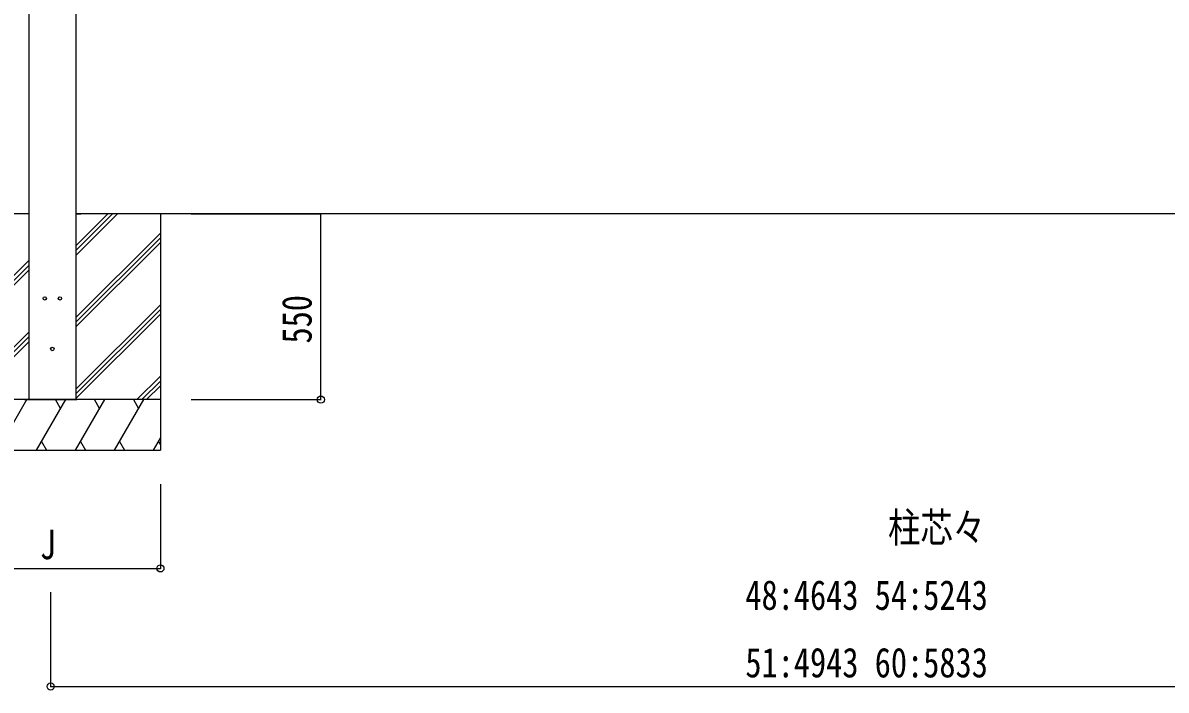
# Model space of a CAD drawing. Units: millimetres, scale not verified. Extents: x -27500 to 27500, y -20000 to 20000.
# Drawn here: x 4029 to 7414, y 9294 to 11270 of the extents above; entities that cross this region are included whole.
import ezdxf
from ezdxf.enums import TextEntityAlignment as Align

# ---------------------------------------------------------------- set-up
doc = ezdxf.new("R2010")
doc.units = ezdxf.units.MM
doc.header["$LTSCALE"] = 100
for name, color, linetype in [('0-2_YKK_A1', 4, 'Continuous'), ('0-4_YKK_N1', 2, 'Continuous'), ('0-5_YKK_Z1', 7, 'Continuous')]:
    doc.layers.add(name, color=color, linetype=linetype)
doc.styles.add('ＭＳ ゴシック', font='')
doc.styles.get('ＭＳ ゴシック').set_extended_font_data('MS Gothic')

msp = doc.modelspace()

# ---------------------------------------------------------------- linework, layer by layer
at = {"layer": '0-2_YKK_A1'}
for p, q in [((4046.5, 12834.1), (4046.5, 10154.3)), ((4186.5, 12704.3), (4186.5, 10154.3))]:
    msp.add_line(p, q, dxfattribs=at)
for centre in [(4094, 10454.3), (4139, 10454.3), (4116.5, 10304.3)]:
    msp.add_circle(centre, 5, dxfattribs=at)
at = {"layer": '0-4_YKK_N1'}
for p, q in [((4527.3, 10704.3), (4912.5, 10704.3)), ((4911.5, 10154.3), (4911.5, 10704.3)), ((4527.3, 10154.3), (4912.5, 10154.3)), ((4436.5, 9904.3), (4436.5, 9653.3)), ((3786.5, 9654.3), (4436.5, 9654.3)), ((4111.5, 9584.3), (4111.5, 9303.3)), ((4111.5, 9304.3), (9377.5, 9304.3))]:
    msp.add_line(p, q, dxfattribs=at)
for centre in [(4911.5, 10154.3), (4436.5, 9654.3), (4111.5, 9304.3)]:
    msp.add_circle(centre, 10.6, dxfattribs=at)
at = {"layer": '0-5_YKK_Z1'}
for p, q in [((4046.5, 10704.3), (3546.5, 10704.3)), ((9302.5, 10704.3), (4186.5, 10704.3)), ((4186.5, 10704.3), (4200.5, 10704.3)), ((4186.5, 10581.6), (4309.1, 10704.3)), ((4186.5, 10595.8), (4295, 10704.3)), ((4186.5, 10609.9), (4280.8, 10704.3)), ((4436.5, 10704.3), (4436.5, 10004.3)), ((4186.5, 10397.8), (4436.5, 10647.8)), ((4186.5, 10383.6), (4436.5, 10633.6)), ((4186.5, 10369.5), (4436.5, 10619.5)), ((3786.5, 10306.1), (4046.5, 10566.1)), ((3786.5, 10292), (4046.5, 10552)), ((3786.5, 10277.9), (4046.5, 10537.9)), ((4186.5, 10185.6), (4436.5, 10435.6)), ((4186.5, 10171.5), (4436.5, 10421.5)), ((4186.5, 10157.4), (4436.5, 10407.4)), ((3846.7, 10154.3), (4046.5, 10354)), ((3860.9, 10154.3), (4046.5, 10339.9)), ((3875, 10154.3), (4046.5, 10325.7)), ((4367.2, 10154.3), (4436.5, 10223.5)), ((4381.4, 10154.3), (4436.5, 10209.4)), ((4395.5, 10154.3), (4436.5, 10195.2)), ((4436.5, 10154.3), (3786.5, 10154.3)), ((3954, 10004.3), (4040.6, 10154.3)), ((4034, 10154.3), (4189, 10154.3)), ((4044, 10154.3), (4179, 10154.3)), ((4069.5, 10004.3), (4156.1, 10154.3)), ((4141.1, 10128.3), (4126.1, 10154.3)), ((4184.9, 10004.3), (4271.5, 10154.3)), ((4256.5, 10128.3), (4241.5, 10154.3)), ((4300.4, 10004.3), (4387, 10154.3)), ((4357, 10154.3), (4372, 10128.3)), ((4084.5, 10030.2), (4099.5, 10004.3)), ((4199.9, 10030.2), (4214.9, 10004.3)), ((4315.4, 10030.2), (4330.4, 10004.3)), ((4415.9, 10004.3), (4436.5, 10040)), ((4430.9, 10030.2), (4436.5, 10020.5)), ((3786.5, 10004.3), (4436.5, 10004.3))]:
    msp.add_line(p, q, dxfattribs=at)

# ---------------------------------------------------------------- texts
at = {"layer": '0-4_YKK_N1', "style": 'ＭＳ ゴシック', "width": 0.8}
msp.add_text('550', height=87.98, rotation=90, dxfattribs=at).set_placement((4910.7, 10320.5), align=Align.BOTTOM_LEFT)
for s, height, p in [('柱芯々', 87.98, (6590.9, 9705.1)), ('J', 88, (4079.5, 9655.1)), ('48:4643 54:5243', 87.98, (6168.5, 9505.1)), ('51:4943 60:5833', 87.98, (6168.5, 9305.1))]:
    msp.add_text(s, height=height, dxfattribs=at).set_placement(p, align=Align.BOTTOM_LEFT)

doc.saveas('drawing.dxf')
